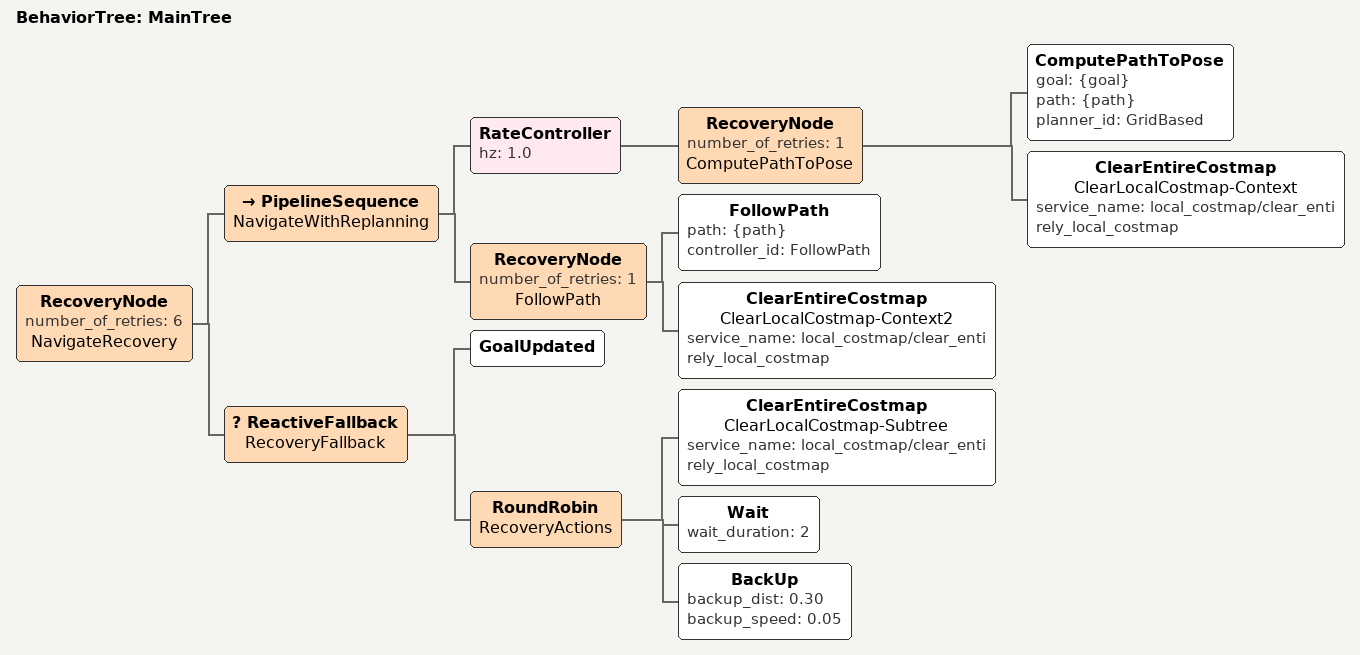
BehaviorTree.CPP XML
<root main_tree_to_execute="MainTree">
  <BehaviorTree ID="MainTree">
    <RecoveryNode number_of_retries="6" name="NavigateRecovery">
      <PipelineSequence name="NavigateWithReplanning">
        <RateController hz="1.0">
          <RecoveryNode number_of_retries="1" name="ComputePathToPose">
            <ComputePathToPose goal="{goal}" path="{path}" planner_id="GridBased"/>
            <ClearEntireCostmap name="ClearLocalCostmap-Context" service_name="local_costmap/clear_entirely_local_costmap"/>
          </RecoveryNode>
        </RateController>
        <RecoveryNode number_of_retries="1" name="FollowPath">
          <FollowPath path="{path}" controller_id="FollowPath"/>
          <ClearEntireCostmap name="ClearLocalCostmap-Context2" service_name="local_costmap/clear_entirely_local_costmap"/>
        </RecoveryNode>
      </PipelineSequence>
      <ReactiveFallback name="RecoveryFallback">
        <GoalUpdated/>
        <RoundRobin name="RecoveryActions">
          <ClearEntireCostmap name="ClearLocalCostmap-Subtree" service_name="local_costmap/clear_entirely_local_costmap"/>
          <Wait wait_duration="2"/>
          <BackUp backup_dist="0.30" backup_speed="0.05"/>
        </RoundRobin>
      </ReactiveFallback>
    </RecoveryNode>
  </BehaviorTree>
</root>
